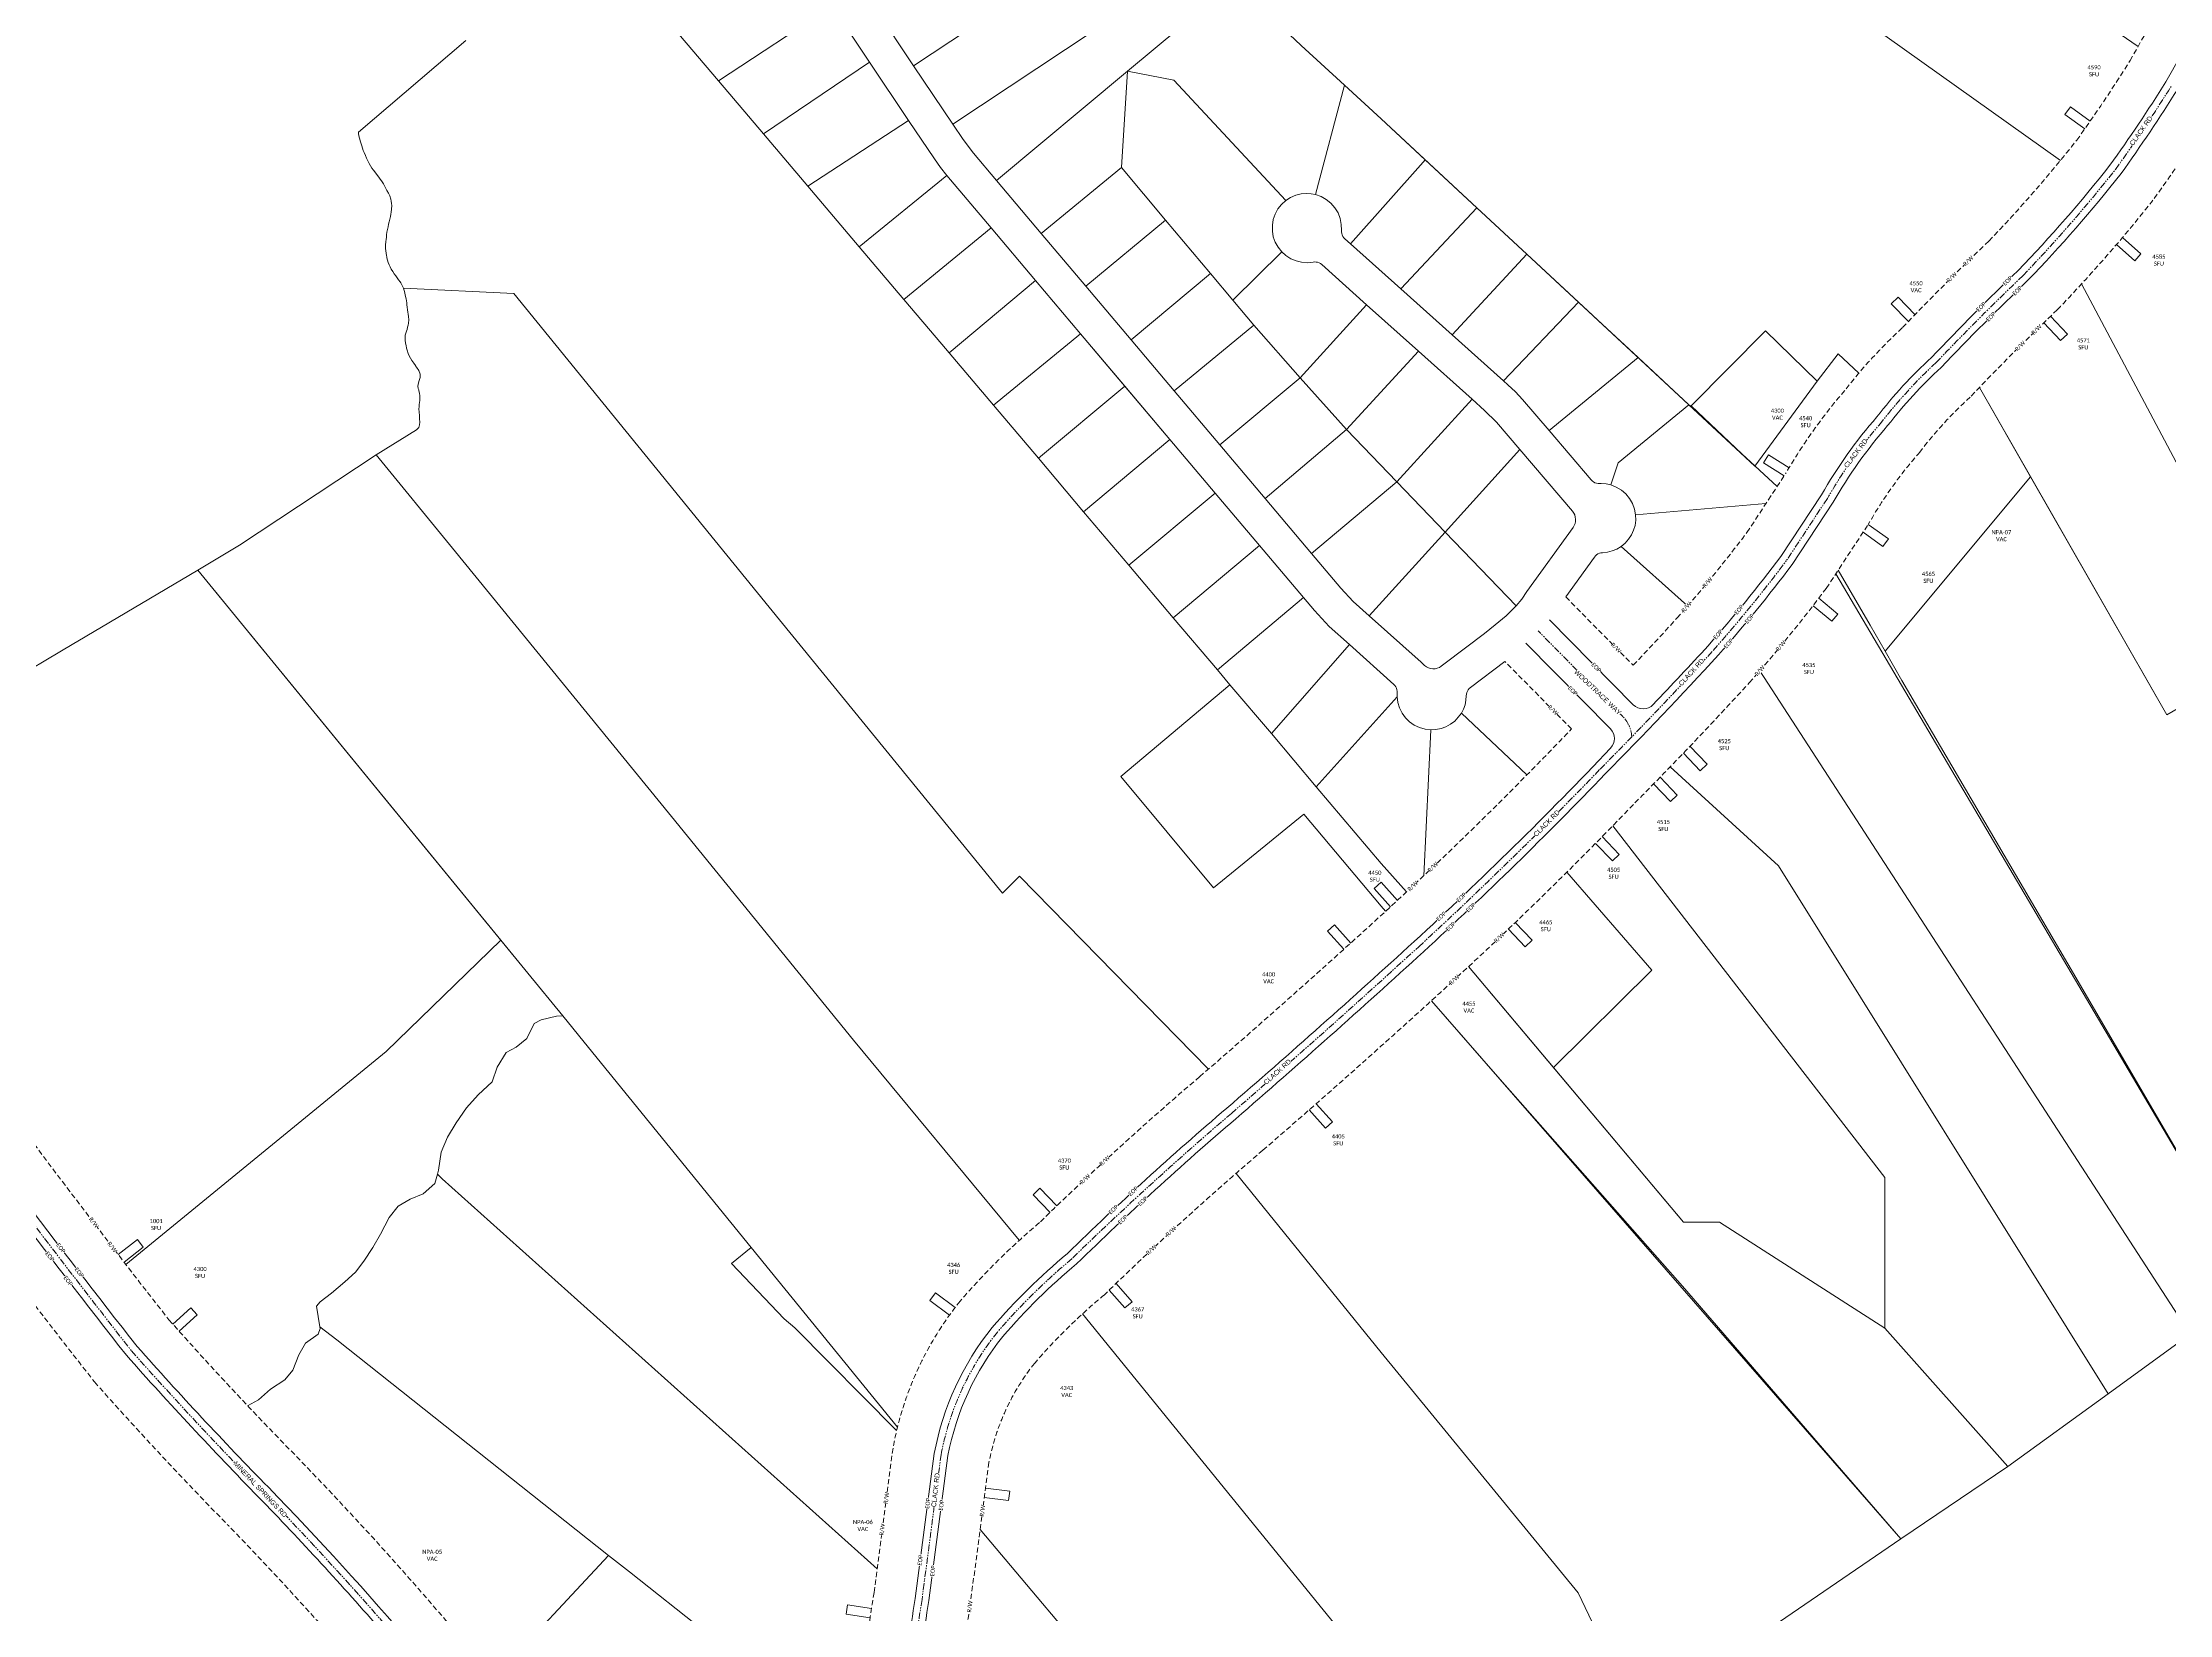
# Model space of a CAD drawing. Header units: inches. Extents: x 2378083 to 2398295, y 1463180 to 1483392.
# Drawn here: x 2388067 to 2391138, y 1471282 to 1473552 of the extents above; entities that cross this region are included whole.
import ezdxf

# ---------------------------------------------------------------- set-up
doc = ezdxf.new("R2010")
doc.units = ezdxf.units.IN
doc.header["$MEASUREMENT"] = 0
doc.linetypes.add('DASHED', pattern=[0.75, 0.5, -0.25])
doc.linetypes.add('PHANTOM2', pattern=[1.25, 0.625, -0.125, 0.125, -0.125, 0.125, -0.125])
for name, color, linetype in [('ADDRESS', 6, 'Continuous'), ('CENTER LINE', 6, 'PHANTOM2'), ('EOP', 6, 'Continuous'), ('LINE LABELS', 7, 'Continuous'), ('sc_greenville', 7, 'Continuous'), ('STREET NAMES', 250, 'Continuous')]:
    doc.layers.add(name, color=color, linetype=linetype)
doc.layers.add('DRIVEWAYS', color=250, linetype='Continuous', lineweight=20)
doc.layers.add('ROW', color=3, linetype='DASHED', lineweight=35)
doc.styles.add('Legend', font='calibri.ttf')
doc.styles.add('PROPOSED', font='calibri.ttf')
doc.styles.get("Standard").update_dxf_attribs({"font": 'arial.ttf'})

msp = doc.modelspace()

# ---------------------------------------------------------------- linework, layer by layer
at = {"layer": 'DRIVEWAYS', "color": 1}
for points in [[(2391015.9, 1473427.3), (2390987.2, 1473448), (2390995.1, 1473459), (2391023.7, 1473438.4)], [(2391061.5, 1473260), (2391088, 1473236.8), (2391097, 1473247), (2391070.3, 1473270.3)], [(2390761.2, 1473149.2), (2390736.5, 1473174.6), (2390746.2, 1473184.1), (2390770.8, 1473158.8)], [(2390956.6, 1473147.1), (2390980.8, 1473121.5), (2390990.7, 1473130.7), (2390966.4, 1473156.6)], [(2390581.8, 1472926.3), (2390551.9, 1472945.2), (2390559.1, 1472956.6), (2390588.9, 1472937.8)], [(2390695.7, 1472844.7), (2390724.3, 1472824), (2390732.3, 1472835), (2390703.2, 1472856)], [(2390623.5, 1472738.7), (2390650.5, 1472716.1), (2390659.2, 1472726.5), (2390631.7, 1472749.5)], [(2390436.3, 1472525.8), (2390460.7, 1472500.3), (2390470.5, 1472509.7), (2390445.6, 1472535.6)], [(2390393.2, 1472481.3), (2390417.6, 1472455.8), (2390427.4, 1472465.2), (2390402.7, 1472491)], [(2390309.4, 1472395.5), (2390333.9, 1472370.1), (2390343.7, 1472379.5), (2390318.9, 1472405.2)], [(2390013.3, 1472303.9), (2389989.6, 1472330.3), (2389999.7, 1472339.3), (2390023.2, 1472313.1)], [(2389945.8, 1472242.5), (2389922.2, 1472268.7), (2389932.3, 1472277.8), (2389955.8, 1472251.6)], [(2390183.6, 1472271.8), (2390208, 1472246.3), (2390217.8, 1472255.7), (2390193.4, 1472281.1)], [(2389895.9, 1472010.6), (2389919.3, 1471984.2), (2389929.5, 1471993.2), (2389906.1, 1472019.6)], [(2389521.7, 1471862.5), (2389497.3, 1471888), (2389507.1, 1471897.4), (2389531.4, 1471871.9)], [(2388184.5, 1471790.9), (2388212.4, 1471812.5), (2388204.1, 1471823.3), (2388176.3, 1471801.6)], [(2389607.2, 1471750.5), (2389629.9, 1471724.6), (2389640.2, 1471733.5), (2389617, 1471760)], [(2388264, 1471691.1), (2388290.2, 1471714.7), (2388281.2, 1471724.8), (2388255, 1471701.3)], [(2389376.4, 1471714.3), (2389348.2, 1471735.5), (2389356.3, 1471746.4), (2389384.5, 1471725.2)], [(2389426.8, 1471451), (2389461.8, 1471446.5), (2389463.5, 1471460), (2389428.6, 1471464.4)], [(2389261.9, 1471277.3), (2389227.1, 1471282.5), (2389229.1, 1471295.9), (2389263.9, 1471290.7)]]:
    msp.add_lwpolyline(points, dxfattribs=at)
at = {"layer": 'EOP', "color": 6, "lineweight": 0}
for points in [[(2390242.7, 1472718.3), (2390363.9, 1472595.6, 0.423363), (2390392.6, 1472595.9, 0.005015), (2390472, 1472680.9, 0.020009), (2390577, 1472809.8), (2390635.5, 1472898.7, -0.048626), (2390715.7, 1473011.4, -0.042623), (2390794.4, 1473097.1, -0.011121), (2390919.7, 1473222.7, 0.024579), (2391052.2, 1473374.7, 0.015775), (2391132.9, 1473495), (2391201.6, 1473616.6, -0.026134), (2391296.4, 1473778.4, 0.020591), (2391473.3, 1474084.3), (2391512.1, 1474164.1, -0.072194), (2391608.4, 1474314.1, -0.033081), (2391713.3, 1474408.4, -0.018112), (2391862.2, 1474516.5, -0.094274), (2391999.6, 1474580.5, -0.054211), (2392205.2, 1474590.5, 0.432147), (2392226.4, 1474610.4), (2392226.2, 1474848.3, 0.081371), (2392189.8, 1475077.4, -0.02168)], [(2385897.1, 1474707, -0.067058), (2386225, 1474648.4, -0.145006), (2386415.1, 1474526.6, -0.064003), (2386507.1, 1474359.3), (2386593.7, 1474139), (2386715.3, 1473803.8), (2386797.8, 1473585.5), (2386835.4, 1473491.7, 0.038953), (2386907.7, 1473358.1, 0.031471), (2386991, 1473242.1), (2387185.9, 1472994), (2387496.3, 1472585.9, -0.013349), (2387849, 1472105.1, 0.009221), (2388188, 1471656.3, 0.012553), (2388378.8, 1471451.6, -0.013085), (2388557.3, 1471257.5, -0.289836), (2388559.7, 1471241.6, -0.288618), (2388418, 1471145.1), (2388352.1, 1471142.3)], [(2385897.2, 1474727, -0.067133), (2386230.9, 1474667.5, -0.145335), (2386430.8, 1474539.1, -0.064271), (2386525.7, 1474366.6), (2386612.4, 1474146.1), (2386734, 1473810.7), (2386816.5, 1473592.6), (2386853.9, 1473499.5, 0.038894), (2386924.6, 1473368.9, 0.031547), (2387006.6, 1473254.6), (2387201.7, 1473006.2), (2387512.2, 1472598, -0.013342), (2387865.3, 1472116.7, 0.009207), (2388203.3, 1471669.1, 0.012528), (2388393.1, 1471465.6, -0.030886), (2388799.1, 1470991.1, 0.019223)], [(2389329.7, 1471164.1, -0.020068), (2389346.7, 1471302.2), (2389374.3, 1471511.4, -0.122237), (2389453.4, 1471683.5, -0.040409), (2389560.1, 1471788.4, -0.016614), (2389790, 1471997.9, 0.006862), (2390060.8, 1472238.9, 0.015796), (2390323.3, 1472495.8, 0.010189), (2390486.8, 1472667.6, 0.020103), (2390593.4, 1472798.3), (2390652.6, 1472888.2, -0.049057), (2390731.2, 1472998.7, -0.043091), (2390808.4, 1473082.8, -0.011188), (2390933.8, 1473208.5, 0.024683), (2391068.2, 1473362.7, 0.015873), (2391150, 1473484.7)], [(2389309.9, 1471166.6, -0.019905), (2389326.9, 1471305.1), (2389354.5, 1471514.6, -0.12283), (2389438, 1471696.2, -0.040309), (2389546.7, 1471803.2, -0.016569), (2389776.9, 1472013.1, 0.00686), (2390047.3, 1472253.6, 0.017186), (2390331.1, 1472533, 0.404634), (2390330.8, 1472560.8), (2390208.6, 1472684.6)]]:
    msp.add_lwpolyline(points, format="xyb", dxfattribs=at)
at = {"layer": 'ROW', "color": 3, "linetype": 'DASHED', "lineweight": 0, "ltscale": 15}
for points in [[(2390266.4, 1472751.3), (2390363.8, 1472652.6, 0.004067), (2390427.3, 1472721, 0.019719), (2390527.9, 1472844.3), (2390584.4, 1472930.2, -0.047451), (2390669.3, 1473049.4, -0.041356), (2390752.3, 1473139.9, -0.010927), (2390877.3, 1473265.2, 0.024257), (2391004.2, 1473410.8, 0.015472), (2391081.3, 1473525.7), (2391148.8, 1473645.2, -0.025917), (2391246, 1473811, 0.020507), (2391419.7, 1474111.3), (2391457.8, 1474189.7, -0.072545), (2391564.2, 1474354.8, -0.033474), (2391676.3, 1474455.6, -0.018026), (2391828, 1474565.8, -0.095251), (2391987.5, 1474639.4, -0.044361), (2392166.3, 1474652), (2392166.2, 1474848.4, 0.081863), (2392132.5, 1475059.6, -0.021731)], [(2384702.9, 1475030.2), (2384818.7, 1474914, 0.092436), (2385087.5, 1474744.3, 0.030019), (2385291.5, 1474672.6, 0.09677), (2385604.1, 1474635.7), (2385742.2, 1474643.3), (2385896.5, 1474646.9, -0.066831), (2386207.5, 1474591, -0.143807), (2386368.1, 1474489.2, -0.063081), (2386451.3, 1474337.3), (2386537.6, 1474117.8), (2386659, 1473783), (2386741.7, 1473564.3), (2386780.1, 1473468.4, 0.039119), (2386857.1, 1473325.9, 0.031256), (2386944.2, 1473204.6), (2387138.4, 1472957.3), (2387448.7, 1472549.3, -0.01337), (2387800.1, 1472070.4, 0.009261), (2388141.9, 1471617.8, 0.012625), (2388335.8, 1471409.8, -0.012462), (2388504, 1471227.2, -0.209885), (2388416.4, 1471185.1), (2388350.4, 1471182.2)], [(2385897.8, 1474787, -0.067355), (2386248.4, 1474724.9, -0.146171), (2386477.8, 1474576.4, -0.064983), (2386581.6, 1474388.5), (2386668.5, 1474167.3), (2386790.3, 1473831.6), (2386872.2, 1473614.9), (2386909.1, 1473522.9, 0.038711), (2386975.2, 1473401.1, 0.03179), (2387053.4, 1473292.2), (2387249.2, 1473042.9), (2387559.8, 1472634.6, -0.013321), (2387914.3, 1472151.4, 0.009167), (2388249.4, 1471707.5, 0.012454), (2388436.1, 1471507.5, -0.030952), (2388847.8, 1471026.2, 0.019182)], [(2389389.3, 1471156.7, -0.02059), (2389406, 1471293.4), (2389433.5, 1471501.8, -0.12013), (2389499.5, 1471645.1, -0.040714), (2389600.3, 1471743.8, -0.016752), (2389829.1, 1471952.4, 0.006867), (2390101.3, 1472194.7, 0.015777), (2390366.2, 1472453.9, 0.010189), (2390531.4, 1472627.4, 0.020376), (2390642.5, 1472763.7), (2390703.7, 1472856.8, -0.050494), (2390777.7, 1472960.6, -0.044656), (2390850.4, 1473040, -0.011395), (2390976.2, 1473166.1, 0.024986), (2391116.1, 1473326.6, 0.016157), (2391201.6, 1473454.1)], [(2389250.3, 1471174, -0.019441), (2389267.5, 1471313.8), (2389295.2, 1471524, -0.124364), (2389391.9, 1471734.6, -0.040016), (2389506.4, 1471847.8, -0.01644), (2389737.8, 1472058.6, 0.006854), (2390006.7, 1472297.8, 0.016368), (2390274.7, 1472560.7), (2390178.6, 1472658)]]:
    msp.add_lwpolyline(points, format="xyb", dxfattribs=at)
at = {"layer": 'ROW', "color": 6, "lineweight": 50}
msp.add_circle((2388188.9, 1473286.1), 10106.2, dxfattribs=at)
at = {"layer": 'sc_greenville', "lineweight": 0}
for points in [[(2389791.5, 1473635.3), (2389787.4, 1473639.1), (2389670.7, 1473747.4), (2389595.9, 1473816.7), (2389520.9, 1473886.3), (2389446, 1473955.7), (2389412.7, 1473986.6), (2389298.5, 1474092.5), (2389481.2, 1474258.5), (2389729.5, 1474483.7), (2389877.8, 1474380), (2390000, 1474297), (2390767.1, 1473770.1), (2390655.3, 1473613.3), (2390980.6, 1473381.5)], [(2390980.6, 1473381.5), (2390655.3, 1473613.3), (2390767.1, 1473770.1), (2391093, 1473546.3)], [(2390178.6, 1472658), (2390128.8, 1472620.4), (2390127.1, 1472618.9), (2390125.6, 1472617.2), (2390124.5, 1472615.3), (2390123.6, 1472613.2), (2390123, 1472611), (2390122.8, 1472608.7), (2390122.3, 1472602.1), (2390120.9, 1472595.7), (2390118.6, 1472589.4), (2390115.6, 1472583.6), (2390111.2, 1472577.5), (2390106, 1472572.1), (2390100, 1472567.5), (2390093.4, 1472563.9), (2390086.4, 1472561.4), (2390079, 1472559.9), (2390071.5, 1472559.5), (2390063.2, 1472560.4), (2390055.2, 1472562.7), (2390047.7, 1472566.3), (2390040.9, 1472571), (2390035, 1472576.8), (2390030.1, 1472583.6), (2390026.4, 1472591), (2390024, 1472599), (2390022.9, 1472607.2), (2390023, 1472612.9), (2390022.9, 1472615.1), (2390022.6, 1472617.4), (2390021.9, 1472619.5), (2390020.9, 1472621.6), (2390019.6, 1472623.4), (2390018, 1472625.1), (2389954, 1472682.4), (2389924.6, 1472708.7), (2389903.7, 1472731.6), (2389887.8, 1472750.4), (2389824, 1472825.8), (2389760.2, 1472901.3), (2389694.9, 1472978.6), (2389565.9, 1473131.2), (2389500.9, 1473208.2), (2389436.7, 1473284.1), (2389372.8, 1473359.7), (2389363.4, 1473371.4), (2389354.7, 1473383.7), (2389317.3, 1473439.5), (2389261.1, 1473523.4), (2389206.9, 1473604.5)], [(2389270.1, 1473600), (2389324.7, 1473518.3), (2389381.1, 1473434), (2389396.1, 1473411.7), (2389411.1, 1473391.9), (2389444.3, 1473352.6), (2389508.9, 1473276.1), (2389573.3, 1473199.9), (2389638.7, 1473122.5), (2389701.1, 1473048.7), (2389766.8, 1472971), (2389832.1, 1472893.7), (2389899.4, 1472814.1), (2389941.6, 1472764.2), (2389959.4, 1472744.7), (2389982.5, 1472724), (2390057.4, 1472656.9), (2390062.5, 1472652.3), (2390065.2, 1472650.3), (2390068.1, 1472648.8), (2390071.2, 1472647.9), (2390074.4, 1472647.5), (2390077.7, 1472647.6), (2390080.9, 1472648.3), (2390083.9, 1472649.5), (2390086.7, 1472651.3), (2390092.3, 1472655.5), (2390148.9, 1472698.3), (2390164.6, 1472710.9), (2390180.1, 1472724.2), (2390187.6, 1472731.1), (2390194.7, 1472738.4), (2390203, 1472748.3), (2390210.3, 1472759), (2390277, 1472851.7), (2390278.6, 1472854.4), (2390279.8, 1472857.3), (2390280.4, 1472860.4), (2390280.6, 1472863.6), (2390280.2, 1472866.7), (2390279.3, 1472869.7), (2390277.9, 1472872.5), (2390276, 1472875.1), (2390200.2, 1472964), (2390166.4, 1473003.5), (2390149.2, 1473020.7), (2390131.1, 1473036.9), (2390053.8, 1473106.1), (2389978.7, 1473173.3), (2389914, 1473231.2), (2389912.2, 1473232.6), (2389910.2, 1473233.7), (2389908.1, 1473234.5), (2389905.9, 1473234.9), (2389903.6, 1473235), (2389901.4, 1473234.8), (2389893.1, 1473234), (2389884.9, 1473234.6), (2389876.9, 1473236.5), (2389869.3, 1473239.7), (2389862.3, 1473244.2), (2389856.2, 1473249.7), (2389851, 1473256.2), (2389846.9, 1473263.5), (2389844.1, 1473271.4), (2389842.7, 1473279.7), (2389842.7, 1473288), (2389844, 1473296.3), (2389846.8, 1473304.2), (2389850.8, 1473311.5), (2389855.9, 1473318.1), (2389862.1, 1473323.7), (2389869, 1473328.1), (2389876.5, 1473331.4), (2389884.4, 1473333.4), (2389892.5, 1473334), (2389898.7, 1473333.6), (2389904.9, 1473332.5), (2389913, 1473329.6), (2389920.6, 1473325.4), (2389927.3, 1473319.9), (2389933, 1473313.4), (2389937.5, 1473305.9), (2389940.6, 1473297.8), (2389942.2, 1473289.3), (2389942.4, 1473280.7), (2389942.4, 1473278.4), (2389942.8, 1473276.2), (2389943.5, 1473274), (2389944.5, 1473272), (2389945.8, 1473270.1), (2389947.4, 1473268.5), (2389955.5, 1473261.2), (2390028.2, 1473196.1), (2390102.3, 1473129.7), (2390176.5, 1473063.3), (2390182.7, 1473057.8), (2390193.6, 1473047.5), (2390203.9, 1473036.6), (2390242.3, 1472991.6), (2390303.2, 1472920.3), (2390304.8, 1472918.7), (2390306.6, 1472917.3), (2390308.6, 1472916.3), (2390310.8, 1472915.5), (2390313, 1472915.1), (2390315.3, 1472915), (2390317.5, 1472915.1), (2390324.5, 1472914.6), (2390331.5, 1472913.1), (2390339.4, 1472910), (2390346.7, 1472905.6), (2390353.2, 1472900), (2390358.6, 1472893.5), (2390362.8, 1472886.1), (2390365.7, 1472878), (2390367.2, 1472869.7), (2390367.4, 1472862.2), (2390366.4, 1472854.7), (2390364.3, 1472847.5), (2390361.1, 1472840.8), (2390357, 1472834.5), (2390352, 1472828.9), (2390346.2, 1472824.2), (2390340.1, 1472820.5), (2390333.5, 1472817.7), (2390326.5, 1472815.9), (2390319.4, 1472815.1), (2390317.2, 1472814.9), (2390315, 1472814.3), (2390312.9, 1472813.4), (2390311, 1472812.1), (2390309.3, 1472810.6), (2390307.8, 1472808.9), (2390266.4, 1472751.3)], [(2388977.2, 1473574.1), (2389042.9, 1473496.6), (2389107.8, 1473420), (2389172, 1473344.4), (2389246.3, 1473256.7), (2389310.6, 1473180.9), (2389365.2, 1473116.5), (2389376, 1473103.8), (2389440, 1473028.2), (2389504.9, 1472951.5), (2389570.1, 1472874.3), (2389635.3, 1472797.4), (2389699.7, 1472721.1), (2389763.4, 1472645.9), (2389781.5, 1472624.5), (2389623.7, 1472492.2), (2389757.5, 1472331.1), (2389888, 1472437.7), (2390000, 1472305), (2390006.3, 1472297.5)], [(2388678.2, 1473555), (2388523, 1473422.6), (2388523.3, 1473420.6), (2388523.7, 1473417.2), (2388524.5, 1473414), (2388526, 1473408.7), (2388527.8, 1473402.8), (2388528.7, 1473399.5), (2388530, 1473396.1), (2388531.3, 1473392.9), (2388533, 1473388.7), (2388534.5, 1473384.9), (2388536.5, 1473381), (2388538.3, 1473377.4), (2388540.3, 1473374), (2388542.5, 1473370.6), (2388544.8, 1473367.5), (2388552.3, 1473357.7), (2388554.5, 1473354.7), (2388556.5, 1473352), (2388559, 1473347.9), (2388561.5, 1473343.1), (2388564.2, 1473338.2), (2388566.5, 1473334.4), (2388568.5, 1473330.5), (2388570, 1473325.9), (2388570.5, 1473322.7), (2388570.7, 1473319.5), (2388571, 1473316.4), (2388570.7, 1473311.1), (2388570.5, 1473307), (2388570, 1473304), (2388569.3, 1473300.5), (2388568.2, 1473296.9), (2388567.2, 1473293.1), (2388566.5, 1473289.6), (2388565.8, 1473285.9), (2388565, 1473282.1), (2388564.2, 1473278), (2388563.7, 1473274.4), (2388563.5, 1473270.9), (2388563, 1473267.5), (2388562.8, 1473264.4), (2388562.2, 1473259.5), (2388562.2, 1473254.4), (2388562.5, 1473251.1), (2388563, 1473247.7), (2388563.5, 1473244.2), (2388563.9, 1473242.4), (2388564.2, 1473240.9), (2388565, 1473237.4), (2388566, 1473234.1), (2388567.2, 1473231), (2388568.7, 1473227.9), (2388570.5, 1473224.6), (2388572.5, 1473221.2), (2388574.8, 1473218), (2388576.8, 1473214.9), (2388579, 1473212), (2388581, 1473209.4), (2388583.2, 1473206.4), (2388584.2, 1473205), (2388586.7, 1473200.2), (2388588, 1473197.1), (2388590, 1473190.5), (2388590.7, 1473187.2), (2388592, 1473181.6), (2388592.7, 1473176), (2388593, 1473173), (2388593.5, 1473169.6), (2388594, 1473166), (2388594.5, 1473162.6), (2388594.8, 1473159.4), (2388595.2, 1473156.4), (2388595.7, 1473151.5), (2388595.5, 1473146.7), (2388594.8, 1473143.8), (2388594, 1473140.7), (2388593.2, 1473137.7), (2388592.3, 1473134.9), (2388590.5, 1473129.2), (2388590.3, 1473126.1), (2388590.5, 1473122), (2388591, 1473118), (2388591.8, 1473114.3), (2388592.5, 1473110.7), (2388593.5, 1473107.7), (2388594.8, 1473102.7), (2388596.3, 1473099.6), (2388598, 1473096.3), (2388600.2, 1473092.6), (2388602.8, 1473089), (2388605.3, 1473085.5), (2388605.5, 1473085.2), (2388607, 1473083), (2388610.3, 1473078.2), (2388612.3, 1473073.1), (2388612, 1473068.1), (2388610.3, 1473062.6), (2388609.4, 1473057.9), (2388609, 1473055.6), (2388609.5, 1473052.5), (2388610, 1473050.2), (2388610.3, 1473049), (2388611, 1473045.4), (2388611.5, 1473041.9), (2388611.6, 1473040.9), (2388611.8, 1473038.4), (2388611.5, 1473035.1), (2388611, 1473032), (2388610.7, 1473029), (2388610.5, 1473026), (2388610.3, 1473022.9), (2388610.5, 1473018.2), (2388611, 1473013.4), (2388611.2, 1473008.5), (2388611.5, 1473003.9), (2388611.2, 1472999.6), (2388610, 1472996.2), (2388606.7, 1472992.7), (2388548.5, 1472956.6), (2388351.2, 1472825.9), (2388291, 1472790.1), (2388117.9, 1472687.3), (2388112.2, 1472683.9), (2388008.5, 1472622.4)], [(2389750.5, 1472069.6), (2389477.5, 1472348.1), (2389453, 1472323.8), (2389116.2, 1472736.4), (2388747.5, 1473189.5), (2388588, 1473197.1), (2388586.7, 1473200.2), (2388584.2, 1473205), (2388583.2, 1473206.4), (2388581, 1473209.4), (2388579, 1473212), (2388576.8, 1473214.9), (2388574.8, 1473218), (2388572.5, 1473221.2), (2388570.5, 1473224.6), (2388568.7, 1473227.9), (2388567.2, 1473231), (2388566, 1473234.1), (2388565, 1473237.4), (2388564.2, 1473240.9), (2388563.9, 1473242.4), (2388563.5, 1473244.2), (2388563, 1473247.7), (2388562.5, 1473251.1), (2388562.2, 1473254.4), (2388562.2, 1473259.5), (2388562.8, 1473264.4), (2388563, 1473267.5), (2388563.5, 1473270.9), (2388563.7, 1473274.4), (2388564.2, 1473278), (2388565, 1473282.1), (2388565.8, 1473285.9), (2388566.5, 1473289.6), (2388567.2, 1473293.1), (2388568.2, 1473296.9), (2388569.3, 1473300.5), (2388570, 1473304), (2388570.5, 1473307), (2388570.7, 1473311.1), (2388571, 1473316.4), (2388570.7, 1473319.5), (2388570.5, 1473322.7), (2388570, 1473325.9), (2388568.5, 1473330.5), (2388566.5, 1473334.4), (2388564.2, 1473338.2), (2388561.5, 1473343.1), (2388559, 1473347.9), (2388556.5, 1473352), (2388554.5, 1473354.7), (2388552.3, 1473357.7), (2388544.8, 1473367.5), (2388542.5, 1473370.6), (2388540.3, 1473374), (2388538.3, 1473377.4), (2388536.5, 1473381), (2388534.5, 1473384.9), (2388533, 1473388.7), (2388531.3, 1473392.9), (2388530, 1473396.1), (2388528.7, 1473399.5), (2388527.8, 1473402.8), (2388526, 1473408.7), (2388524.5, 1473414), (2388523.7, 1473417.2), (2388523.3, 1473420.6), (2388523, 1473422.6), (2388678.2, 1473555)], [(2390689.7, 1473074.5), (2390659.9, 1473102.3), (2390629.2, 1473062.8), (2390539.6, 1472940.3), (2390210.1, 1473246.4), (2390138, 1473313.4), (2390000, 1473441.7), (2389946.9, 1473490.3), (2389884.3, 1473547.6)], [(2391191.6, 1473438.2), (2391470.5, 1472718), (2391600.8, 1472383.6), (2391688.6, 1472158.4), (2391713.9, 1472093.6), (2391718.4, 1472081.9), (2391637.9, 1472019.5), (2391632.8, 1472029), (2391292.5, 1472672.9), (2391011.2, 1473203.3)], [(2389477.3, 1471822.3), (2389238, 1472111.4), (2388975, 1472434.4), (2388658.7, 1472821.7), (2388548.5, 1472956.6), (2388606.7, 1472992.7), (2388610, 1472996.2), (2388611.2, 1472999.6), (2388611.5, 1473003.9), (2388611.2, 1473008.5), (2388611, 1473013.4), (2388610.5, 1473018.2), (2388610.3, 1473022.9), (2388610.5, 1473026), (2388610.7, 1473029), (2388611, 1473032), (2388611.5, 1473035.1), (2388611.8, 1473038.4), (2388611.6, 1473040.9), (2388611.5, 1473041.9), (2388611, 1473045.4), (2388610.3, 1473049), (2388610, 1473050.2), (2388609.5, 1473052.5), (2388609, 1473055.6), (2388609.4, 1473057.9), (2388610.3, 1473062.6), (2388612, 1473068.1), (2388612.3, 1473073.1), (2388610.3, 1473078.2), (2388607, 1473083), (2388605.5, 1473085.2), (2388605.3, 1473085.5), (2388602.8, 1473089), (2388600.2, 1473092.6), (2388598, 1473096.3), (2388596.3, 1473099.6), (2388594.8, 1473102.7), (2388593.5, 1473107.7), (2388592.5, 1473110.7), (2388591.8, 1473114.3), (2388591, 1473118), (2388590.5, 1473122), (2388590.3, 1473126.1), (2388590.5, 1473129.2), (2388592.3, 1473134.9), (2388593.2, 1473137.7), (2388594, 1473140.7), (2388594.8, 1473143.8), (2388595.5, 1473146.7), (2388595.7, 1473151.5), (2388595.2, 1473156.4), (2388594.8, 1473159.4), (2388594.5, 1473162.6), (2388594, 1473166), (2388593.5, 1473169.6), (2388593, 1473173), (2388592.7, 1473176), (2388592, 1473181.6), (2388590.7, 1473187.2), (2388590, 1473190.5), (2388588, 1473197.1), (2388747.5, 1473189.5), (2389116.2, 1472736.4), (2389453, 1472323.8), (2389477.5, 1472348.1), (2389750.5, 1472069.6)], [(2391011.2, 1473203.3), (2391292.5, 1472672.9), (2391134.5, 1472581), (2390965.7, 1472875.6), (2390863.7, 1473053.8)], [(2390571.5, 1472910.6), (2390444.1, 1473028.9), (2390370.8, 1473097), (2390325.5, 1473139.1), (2390284.6, 1473177.2), (2390539.6, 1472940.3), (2390629.2, 1473062.8), (2390659.9, 1473102.3), (2390689.7, 1473074.5)], [(2390539.6, 1472940.3), (2390539.6, 1472940.3), (2390629.2, 1473062.8), (2390554.6, 1473135.6), (2390447.6, 1473027.3), (2390446.8, 1473028)], [(2390863.7, 1473053.8), (2390937.7, 1472924.6), (2390727.5, 1472672.8), (2390705.8, 1472710.4), (2390659.8, 1472790)], [(2390555.4, 1472886.1), (2390367.2, 1472869.7), (2390365.7, 1472878), (2390362.8, 1472886.1), (2390358.6, 1472893.5), (2390353.2, 1472900), (2390346.7, 1472905.6), (2390339.4, 1472910), (2390331.5, 1472913.1), (2390342.1, 1472944.8), (2390444.1, 1473028.9), (2390571.5, 1472910.6)], [(2389301.4, 1471552.4), (2389090.3, 1471811.8), (2388855, 1472100.9), (2388818, 1472146.3), (2388767.7, 1472208), (2388610.8, 1472399.6), (2388291, 1472790.1), (2388351.2, 1472825.9), (2388548.5, 1472956.6), (2388658.7, 1472821.7), (2388975, 1472434.4), (2389238, 1472111.4), (2389477.3, 1471822.3)], [(2390442.4, 1472738.3), (2390346.2, 1472824.2), (2390352, 1472828.9), (2390357, 1472834.5), (2390361.1, 1472840.8), (2390364.3, 1472847.5), (2390366.4, 1472854.7), (2390367.4, 1472862.2), (2390367.2, 1472869.7), (2390555.4, 1472886.1)], [(2390266.4, 1472751.3), (2390307.8, 1472808.9), (2390309.3, 1472810.6), (2390311, 1472812.1), (2390312.9, 1472813.4), (2390315, 1472814.3), (2390317.2, 1472814.9), (2390319.4, 1472815.1), (2390326.5, 1472815.9), (2390333.5, 1472817.7), (2390340.1, 1472820.5), (2390346.2, 1472824.2), (2390442.4, 1472738.3)], [(2387708.1, 1472439), (2388008.5, 1472622.4), (2388112.2, 1472683.9), (2388117.9, 1472687.3), (2388291, 1472790.1), (2388728.5, 1472255.9), (2388563, 1472094.7), (2388187.3, 1471787.3)], [(2390546.6, 1472644.8), (2391168.2, 1471686.7), (2391168.2, 1471686.7), (2391263.2, 1471755.6), (2390656.2, 1472784.6)], [(2390210.3, 1472494.4), (2390115.6, 1472583.6), (2390118.6, 1472589.4), (2390120.9, 1472595.7), (2390122.3, 1472602.1), (2390122.8, 1472608.7), (2390123, 1472611), (2390123.6, 1472613.2), (2390124.5, 1472615.3), (2390125.6, 1472617.2), (2390127.1, 1472618.9), (2390128.8, 1472620.4), (2390178.6, 1472658)], [(2390417.3, 1472506.1), (2390573.4, 1472363), (2391049.6, 1471600.7), (2391168.2, 1471686.7), (2390546.6, 1472644.8)], [(2390006.3, 1472297.5), (2390000, 1472305), (2389888, 1472437.7), (2389757.5, 1472331.1), (2389623.7, 1472492.2), (2389781.5, 1472624.5), (2389841.3, 1472553.9), (2389906.2, 1472477.2), (2390000, 1472366.5), (2390036.6, 1472325.5)], [(2390036.6, 1472325.5), (2390000, 1472366.5), (2389906.2, 1472477.2), (2390022.9, 1472607.2), (2390024, 1472599), (2390026.4, 1472591), (2390030.1, 1472583.6), (2390035, 1472576.8), (2390040.9, 1472571), (2390047.7, 1472566.3), (2390055.2, 1472562.7), (2390063.2, 1472560.4), (2390071.5, 1472559.5), (2390061.3, 1472348.7)], [(2390061.3, 1472348.7), (2390071.5, 1472559.5), (2390079, 1472559.9), (2390086.4, 1472561.4), (2390093.4, 1472563.9), (2390100, 1472567.5), (2390106, 1472572.1), (2390111.2, 1472577.5), (2390115.6, 1472583.6), (2390210.3, 1472494.4)], [(2390334.4, 1472421), (2390726.9, 1471913.2), (2390726.9, 1471695.6), (2390904.6, 1471495.5), (2391049.6, 1471600.7), (2390573.4, 1472363), (2390417.3, 1472506.1)], [(2390126, 1472217.5), (2390248.5, 1472072), (2390436.5, 1471848.5), (2390488.5, 1471848.5), (2390726.9, 1471695.6), (2390726.9, 1471913.2), (2390334.4, 1472421)], [(2390268.1, 1472354), (2390390.7, 1472212.5), (2390248.5, 1472072), (2390126, 1472217.5)], [(2388187.3, 1471787.3), (2388563, 1472094.7), (2388728.5, 1472255.9), (2388767.7, 1472208), (2388818, 1472146.3), (2388809.2, 1472146), (2388787, 1472140.6), (2388776.7, 1472135.6), (2388766, 1472113.9), (2388751, 1472101.1), (2388736.5, 1472093.4), (2388723.2, 1472072.1), (2388716, 1472050.9), (2388696, 1472032.6), (2388679.2, 1472013.4), (2388664, 1471992), (2388651.5, 1471971.4), (2388642.5, 1471949.4), (2388638.7, 1471923.6), (2388637, 1471917.6), (2388633.2, 1471904.1), (2388616.7, 1471889.4), (2388597.7, 1471881.5), (2388580.2, 1471871.5), (2388567.2, 1471855.4), (2388555, 1471831.4), (2388544, 1471812.1), (2388531, 1471792.4), (2388519, 1471776.1), (2388503.5, 1471762.5), (2388484.2, 1471745.9), (2388467.7, 1471733.4), (2388462.5, 1471727.4), (2388464.7, 1471712.1), (2388467.3, 1471697.5), (2388467.7, 1471695.1), (2388464.7, 1471686.6), (2388446.8, 1471674), (2388437, 1471656.9), (2388428.5, 1471635), (2388416.5, 1471621), (2388396.2, 1471607.4), (2388378.7, 1471592.1), (2388363, 1471583.5)], [(2390126, 1472217.5), (2390436.5, 1471848.5), (2390488.5, 1471848.5), (2390726.9, 1471695.6), (2390904.6, 1471495.5), (2390750.1, 1471391.1), (2390072.5, 1472168.3)], [(2390072.5, 1472168.3), (2390171.8, 1472054.3), (2390434.9, 1471756.3), (2390750.1, 1471391.1), (2390370.7, 1471132), (2390284.2, 1471313.1), (2390000, 1471660.1), (2389790.3, 1471919)], [(2389272, 1471348), (2388644.1, 1471911.3), (2388637, 1471917.6), (2388638.7, 1471923.6), (2388642.5, 1471949.4), (2388651.5, 1471971.4), (2388664, 1471992), (2388679.2, 1472013.4), (2388696, 1472032.6), (2388716, 1472050.9), (2388723.2, 1472072.1), (2388736.5, 1472093.4), (2388751, 1472101.1), (2388766, 1472113.9), (2388776.7, 1472135.6), (2388787, 1472140.6), (2388809.2, 1472146), (2388818, 1472146.3), (2388855, 1472100.9), (2389090.3, 1471811.8), (2389061.6, 1471788.7), (2389137.6, 1471709), (2389153.2, 1471696.1), (2389300.2, 1471547.7)], [(2389242.1, 1471083.6), (2388914.5, 1471343.4), (2388892.7, 1471360.6), (2388884.2, 1471367.4), (2388491.8, 1471678.5), (2388467.3, 1471697.5), (2388464.7, 1471712.1), (2388462.5, 1471727.4), (2388467.7, 1471733.4), (2388484.2, 1471745.9), (2388503.5, 1471762.5), (2388519, 1471776.1), (2388531, 1471792.4), (2388544, 1471812.1), (2388555, 1471831.4), (2388567.2, 1471855.4), (2388580.2, 1471871.5), (2388597.7, 1471881.5), (2388616.7, 1471889.4), (2388633.2, 1471904.1), (2388637, 1471917.6), (2388644.1, 1471911.3), (2389272, 1471348)], [(2389790.3, 1471919), (2390000, 1471660.1), (2390284.2, 1471313.1), (2390370.7, 1471132)], [(2389300.2, 1471547.7), (2389153.2, 1471696.1), (2389137.6, 1471709), (2389061.6, 1471788.7), (2389090.3, 1471811.8), (2389301.4, 1471552.4)], [(2388363, 1471583.5), (2388378.7, 1471592.1), (2388396.2, 1471607.4), (2388416.5, 1471621), (2388428.5, 1471635), (2388437, 1471656.9), (2388446.8, 1471674), (2388464.7, 1471686.6), (2388467.7, 1471695.1), (2388467.3, 1471697.5), (2388491.8, 1471678.5), (2388884.2, 1471367.4), (2388719, 1471190.1)], [(2389568.7, 1471716.2), (2390000, 1471185.7)], [(2390000, 1471185.7), (2389568.7, 1471716.2)], [(2389420.7, 1471404.9), (2390000, 1470717.2), (2390381.3, 1470268.2), (2390155.3, 1470005.2), (2390000, 1470192.1), (2389914.3, 1470297.9), (2389839.2, 1470390.4), (2389618.3, 1470666.1), (2389410.6, 1470535.4)], [(2390000, 1470717.2), (2389420.7, 1471404.9)], [(2388719, 1471190.1), (2388884.2, 1471367.4), (2388892.7, 1471360.6), (2388914.5, 1471343.4), (2389242.1, 1471083.6)]]:
    msp.add_lwpolyline(points, dxfattribs=at)
for points in [[(2389670.7, 1473747.4), (2389324.7, 1473518.3), (2389270.1, 1473600), (2389595.9, 1473816.7), (2389670.7, 1473747.4)], [(2389746.8, 1473676.8), (2389381.1, 1473434), (2389324.7, 1473518.3), (2389670.7, 1473747.4), (2389746.8, 1473676.8)], [(2389206.9, 1473604.5), (2389042.9, 1473496.6), (2388977.2, 1473574.1), (2389119.9, 1473668.5), (2389141.6, 1473693.3), (2389153.1, 1473682.3), (2389163.2, 1473669.9), (2389206.9, 1473604.5)], [(2389787.4, 1473639.1), (2389633.6, 1473510.7), (2389444.3, 1473352.6), (2389411.1, 1473391.9), (2389396.1, 1473411.7), (2389381.1, 1473434), (2389746.8, 1473676.8), (2389787.4, 1473639.1)], [(2389792.2, 1473634.6), (2389884.3, 1473547.6), (2389946.9, 1473490.3), (2389904.9, 1473332.5), (2389898.7, 1473333.6), (2389892.5, 1473334), (2389884.4, 1473333.4), (2389876.5, 1473331.4), (2389869, 1473328.1), (2389862.1, 1473323.7), (2389700.6, 1473497.6), (2389633.6, 1473510.7), (2389787.4, 1473639.1), (2389792.2, 1473634.6)], [(2389261.1, 1473523.4), (2389107.8, 1473420), (2389042.9, 1473496.6), (2389206.9, 1473604.5), (2389261.1, 1473523.4)], [(2389317.3, 1473439.5), (2389172, 1473344.4), (2389107.8, 1473420), (2389261.1, 1473523.4), (2389317.3, 1473439.5)], [(2389624.8, 1473371.2), (2389508.9, 1473276.1), (2389444.3, 1473352.6), (2389633.6, 1473510.7), (2389624.8, 1473371.2)], [(2389862.1, 1473323.7), (2389855.9, 1473318.1), (2389850.8, 1473311.5), (2389846.8, 1473304.2), (2389844, 1473296.3), (2389842.7, 1473288), (2389842.7, 1473279.7), (2389844.1, 1473271.4), (2389846.9, 1473263.5), (2389851, 1473256.2), (2389856.2, 1473249.7), (2389785.8, 1473179.8), (2389753.3, 1473218.5), (2389688.6, 1473295.4), (2389624.8, 1473371.2), (2389633.6, 1473510.7), (2389700.6, 1473497.6), (2389862.1, 1473323.7)], [(2390063.5, 1473382.7), (2390060.4, 1473379.2), (2389955.5, 1473261.2), (2389947.4, 1473268.5), (2389945.8, 1473270.1), (2389944.5, 1473272), (2389943.5, 1473274), (2389942.8, 1473276.2), (2389942.4, 1473278.4), (2389942.4, 1473280.7), (2389942.2, 1473289.3), (2389940.6, 1473297.8), (2389937.5, 1473305.9), (2389933, 1473313.4), (2389927.3, 1473319.9), (2389920.6, 1473325.4), (2389913, 1473329.6), (2389904.9, 1473332.5), (2389946.9, 1473490.3), (2390000, 1473441.7), (2390063.5, 1473382.7)], [(2389372.8, 1473359.7), (2389246.3, 1473256.7), (2389172, 1473344.4), (2389317.3, 1473439.5), (2389354.7, 1473383.7), (2389363.4, 1473371.4), (2389372.8, 1473359.7)], [(2390138, 1473313.4), (2390028.2, 1473196.1), (2389955.5, 1473261.2), (2390060.4, 1473379.2), (2390063.5, 1473382.7), (2390138, 1473313.4)], [(2389436.7, 1473284.1), (2389310.6, 1473180.9), (2389246.3, 1473256.7), (2389372.8, 1473359.7), (2389436.7, 1473284.1)], [(2389688.6, 1473295.4), (2389573.3, 1473199.9), (2389508.9, 1473276.1), (2389624.8, 1473371.2), (2389688.6, 1473295.4)], [(2389753.3, 1473218.5), (2389638.7, 1473122.5), (2389573.3, 1473199.9), (2389688.6, 1473295.4), (2389753.3, 1473218.5)], [(2390210.1, 1473246.4), (2390102.3, 1473129.7), (2390028.2, 1473196.1), (2390138, 1473313.4), (2390210.1, 1473246.4)], [(2389500.9, 1473208.2), (2389376, 1473103.8), (2389365.2, 1473116.5), (2389310.6, 1473180.9), (2389436.7, 1473284.1), (2389500.9, 1473208.2)], [(2389978.7, 1473173.3), (2389882.7, 1473067.7), (2389816.2, 1473143.7), (2389785.8, 1473179.8), (2389856.2, 1473249.7), (2389862.3, 1473244.2), (2389869.3, 1473239.7), (2389876.9, 1473236.5), (2389884.9, 1473234.6), (2389893.1, 1473234), (2389901.4, 1473234.8), (2389903.6, 1473235), (2389905.9, 1473234.9), (2389908.1, 1473234.5), (2389910.2, 1473233.7), (2389912.2, 1473232.6), (2389914, 1473231.2), (2389978.7, 1473173.3)], [(2390264.2, 1473196.1), (2390284.6, 1473177.2), (2390176.5, 1473063.3), (2390102.3, 1473129.7), (2390210.1, 1473246.4), (2390264.2, 1473196.1)], [(2389565.9, 1473131.2), (2389440, 1473028.2), (2389376, 1473103.8), (2389500.9, 1473208.2), (2389565.9, 1473131.2)], [(2389785.8, 1473179.8), (2389816.2, 1473143.7), (2389701.1, 1473048.7), (2389638.7, 1473122.5), (2389753.3, 1473218.5), (2389785.8, 1473179.8)], [(2390053.8, 1473106.1), (2389949.7, 1472993.3), (2389882.7, 1473067.7), (2389978.7, 1473173.3), (2390053.8, 1473106.1)], [(2390370.8, 1473097), (2390242.3, 1472991.6), (2390203.9, 1473036.6), (2390193.6, 1473047.5), (2390182.7, 1473057.8), (2390176.5, 1473063.3), (2390284.6, 1473177.2), (2390325.5, 1473139.1), (2390370.8, 1473097)], [(2389882.7, 1473067.7), (2389766.8, 1472971), (2389701.1, 1473048.7), (2389816.2, 1473143.7), (2389882.7, 1473067.7)], [(2390539.6, 1472940.3), (2390447.6, 1473027.3), (2390554.6, 1473135.6), (2390629.2, 1473062.8), (2390539.6, 1472940.3)], [(2389629.7, 1473055.7), (2389504.9, 1472951.5), (2389440, 1473028.2), (2389565.9, 1473131.2), (2389629.7, 1473055.7)], [(2390131.1, 1473036.9), (2390022.6, 1472917.4), (2389949.7, 1472993.3), (2390053.8, 1473106.1), (2390131.1, 1473036.9)], [(2390444.1, 1473028.9), (2390342.1, 1472944.8), (2390331.5, 1472913.1), (2390324.5, 1472914.6), (2390317.5, 1472915.1), (2390315.3, 1472915), (2390313, 1472915.1), (2390310.8, 1472915.5), (2390308.6, 1472916.3), (2390306.6, 1472917.3), (2390304.8, 1472918.7), (2390303.2, 1472920.3), (2390242.3, 1472991.6), (2390370.8, 1473097), (2390444.1, 1473028.9)], [(2389694.9, 1472978.6), (2389570.1, 1472874.3), (2389504.9, 1472951.5), (2389629.7, 1473055.7), (2389694.9, 1472978.6)], [(2389949.7, 1472993.3), (2389832.1, 1472893.7), (2389766.8, 1472971), (2389882.7, 1473067.7), (2389949.7, 1472993.3)], [(2390200.2, 1472964), (2390092.3, 1472845), (2390022.6, 1472917.4), (2390131.1, 1473036.9), (2390149.2, 1473020.7), (2390166.4, 1473003.5), (2390200.2, 1472964)], [(2390022.6, 1472917.4), (2389899.4, 1472814.1), (2389832.1, 1472893.7), (2389949.7, 1472993.3), (2390022.6, 1472917.4)], [(2389760.2, 1472901.3), (2389635.3, 1472797.4), (2389570.1, 1472874.3), (2389694.9, 1472978.6), (2389760.2, 1472901.3)], [(2390194.7, 1472738.4), (2390092.3, 1472845), (2390200.2, 1472964), (2390276, 1472875.1), (2390277.9, 1472872.5), (2390279.3, 1472869.7), (2390280.2, 1472866.7), (2390280.6, 1472863.6), (2390280.4, 1472860.4), (2390279.8, 1472857.3), (2390278.6, 1472854.4), (2390277, 1472851.7), (2390210.3, 1472759), (2390203, 1472748.3), (2390194.7, 1472738.4)], [(2391292.5, 1472672.9), (2391632.8, 1472029), (2391637.9, 1472019.5), (2391528.6, 1471936.1), (2391528.4, 1471936), (2391441.6, 1471868), (2391439.7, 1471866.5), (2391353.1, 1471800.3), (2391352.7, 1471800), (2391299.3, 1471761.4), (2391271.5, 1471741.6), (2391271, 1471742.2), (2390999.7, 1472207.7), (2390751.7, 1472630.7), (2390727.5, 1472672.8), (2390937.7, 1472924.6), (2391134.5, 1472581), (2391292.5, 1472672.9)], [(2389824, 1472825.8), (2389699.7, 1472721.1), (2389635.3, 1472797.4), (2389760.2, 1472901.3), (2389824, 1472825.8)], [(2390092.3, 1472845), (2389982.5, 1472724), (2389959.4, 1472744.7), (2389941.6, 1472764.2), (2389899.4, 1472814.1), (2390022.6, 1472917.4), (2390092.3, 1472845)], [(2390194.7, 1472738.4), (2390187.6, 1472731.1), (2390180.1, 1472724.2), (2390164.6, 1472710.9), (2390148.9, 1472698.3), (2390092.3, 1472655.5), (2390086.7, 1472651.3), (2390083.9, 1472649.5), (2390080.9, 1472648.3), (2390077.7, 1472647.6), (2390074.4, 1472647.5), (2390071.2, 1472647.9), (2390068.1, 1472648.8), (2390065.2, 1472650.3), (2390062.5, 1472652.3), (2390057.4, 1472656.9), (2389982.5, 1472724), (2390092.3, 1472845), (2390194.7, 1472738.4)], [(2389887.8, 1472750.4), (2389763.4, 1472645.9), (2389699.7, 1472721.1), (2389824, 1472825.8), (2389887.8, 1472750.4)], [(2389954, 1472682.4), (2389841.3, 1472553.9), (2389781.5, 1472624.5), (2389763.4, 1472645.9), (2389887.8, 1472750.4), (2389903.7, 1472731.6), (2389924.6, 1472708.7), (2389954, 1472682.4)], [(2390022.9, 1472607.2), (2389906.2, 1472477.2), (2389841.3, 1472553.9), (2389954, 1472682.4), (2390018, 1472625.1), (2390019.6, 1472623.4), (2390020.9, 1472621.6), (2390021.9, 1472619.5), (2390022.6, 1472617.4), (2390022.9, 1472615.1), (2390023, 1472612.9), (2390022.9, 1472607.2)]]:
    msp.add_lwpolyline(points, close=True, dxfattribs=at)

# ---------------------------------------------------------------- texts
at = {"layer": 'ADDRESS', "color": 4, "lineweight": 50, "char_height": 6, "width": 9.954, "attachment_point": 7, "style": 'PROPOSED'}
for s, insert in [('\\pxqc;4590\\PSFU', (2391024.3, 1473503)), ('\\pxqc;4585\\PSFU', (2391117.9, 1473229.6)), ('\\pxqc;4550\\PVAC', (2390767.3, 1473191.2)), ('\\pxqc;4571\\PSFU', (2391008.8, 1473108.7)), ('\\pxqc;4300\\PVAC', (2390567, 1473007.2)), ('\\pxqc;4540\\PSFU', (2390607.8, 1472996.3)), ('\\pxqc;NPA-07\\PVAC', (2390890.5, 1472831.7)), ('\\pxqc;4565\\PSFU', (2390785.1, 1472771.5)), ('\\pxqc;4535\\PSFU', (2390612.5, 1472639.9)), ('\\pxqc;4525\\PSFU', (2390490.3, 1472530)), ('\\pxqc;4515\\PSFU', (2390402.3, 1472413.2)), ('\\pxqc;4450\\PSFU', (2389985.7, 1472340)), ('\\pxqc;4505\\PSFU', (2390330.5, 1472344.2)), ('\\pxqc;4465\\PSFU', (2390232.6, 1472268.5)), ('\\pxqc;4400\\PVAC', (2389832.4, 1472193.3)), ('\\pxqc;4455\\PVAC', (2390121.6, 1472151)), ('\\pxqc;4405\\PSFU', (2389932.9, 1471959.3)), ('\\pxqc;4370\\PSFU', (2389537.4, 1471924.3)), ('\\pxqc;1001\\PSFU', (2388225.9, 1471837)), ('\\pxqc;4300\\PSFU', (2388289.4, 1471767.8)), ('\\pxqc;4346\\PSFU', (2389377.5, 1471773.7)), ('\\pxqc;4367\\PSFU', (2389643.3, 1471709.5)), ('\\pxqc;4343\\PVAC', (2389540.8, 1471595.9)), ('\\pxqc;NPA-06\\PVAC', (2389246.4, 1471402.4)), ('\\pxqc;NPA-05\\PVAC', (2388624.5, 1471359.4))]:
    msp.add_mtext(s, dxfattribs=dict(at, insert=insert))

# ---------------------------------------------------------------- next in the draw order: texts
at = {"layer": 'LINE LABELS', "char_height": 6, "width": 15.519, "attachment_point": 5, "style": 'Legend', "bg_fill": 3, "box_fill_scale": 1.1, "bg_fill_color": 256, "bg_fill_transparency": 0}
for s, insert, rotation in [('\\pxqc;R/W', (2390823.8, 1473212.8), 44.8533), ('EOP', (2390918.4, 1473193.6), 44.8533), ('EOP', (2390880.2, 1473156.1), 44.8533), ('\\pxqc;R/W', (2390922.5, 1473113.6), 44.8533), ('\\pxqc;R/W', (2390471.1, 1472772.2), 49.1067), ('\\pxqc;R/W', (2390440.8, 1472736.4), 49.1067), ('EOP', (2390531.6, 1472719.9), 49.1067), ('\\pxqc;R/W', (2390339, 1472677.7), 314.628), ('EOP', (2390501.3, 1472684.1), 49.1067), ('\\pxqc;R/W', (2390576.9, 1472680.6), 49.1067), ('\\pxqc;R/W', (2390546.6, 1472644.8), 49.1067), ('EOP', (2390276.4, 1472615.9), 314.628), ('\\pxqc;R/W', (2390045.5, 1472333.8), 43.1177), ('EOP', (2390100.2, 1472275.5), 43.1177), ('\\pxqc;R/W', (2390170.3, 1472259.1), 43.1177), ('\\pxqc;R/W', (2390105.3, 1472198.3), 43.1177), ('\\pxqc;R/W', (2389572.2, 1471910.5), 43.1177), ('\\pxqc;R/W', (2388140.8, 1471847.7), 307.5684), ('EOP', (2389626.8, 1471852.2), 43.1177), ('\\pxqc;R/W', (2388167.3, 1471812.4), 307.5684), ('\\pxqc;R/W', (2389667.9, 1471808.4), 43.1177), ('EOP', (2388077.4, 1471798.9), 307.5684), ('EOP', (2388103.9, 1471763.7), 307.5684), ('\\pxqc;R/W', (2389285.5, 1471450.2), 82.4767), ('EOP', (2389364.8, 1471439.8), 82.4767), ('\\pxqc;R/W', (2389279.5, 1471404.7), 82.4767), ('\\pxqc;R/W', (2389424.3, 1471431.9), 82.4767), ('EOP', (2389352.3, 1471345), 82.4767), ('\\pxqc;R/W', (2389406, 1471293.4), 82.4767)]:
    msp.add_mtext(s, dxfattribs=dict(at, insert=insert, rotation=rotation))

# ---------------------------------------------------------------- next in the draw order: texts
for s, insert, rotation in [('\\pxqc;R/W', (2390847.7, 1473236.5), 44.8533), ('EOP', (2390904.3, 1473207.8), 44.8533), ('EOP', (2390866.1, 1473170.3), 44.8533), ('\\pxqc;R/W', (2390946.4, 1473137.2), 44.8533), ('EOP', (2390516.5, 1472733), 49.1067), ('EOP', (2390486.2, 1472697.2), 49.1067), ('EOP', (2390310.5, 1472649.5), 314.628), ('\\pxqc;R/W', (2390247.9, 1472587.8), 314.628), ('\\pxqc;R/W', (2390074.6, 1472361.2), 43.1177), ('EOP', (2390129.2, 1472302.9), 43.1177), ('EOP', (2390086.5, 1472290.1), 43.1177), ('\\pxqc;R/W', (2389600.7, 1471937), 43.1177), ('EOP', (2389613.2, 1471866.8), 43.1177), ('EOP', (2389655.4, 1471878.7), 43.1177), ('\\pxqc;R/W', (2389696.4, 1471834.9), 43.1177), ('EOP', (2388093.3, 1471811.1), 307.5684), ('EOP', (2388119.8, 1471775.9), 307.5684), ('EOP', (2389345, 1471442.4), 82.4767), ('EOP', (2389334.2, 1471360.5), 82.4767)]:
    msp.add_mtext(s, dxfattribs=dict(at, insert=insert, rotation=rotation))

# ---------------------------------------------------------------- next in the draw order: linework, layer by layer
at = {"layer": 'CENTER LINE', "color": 7, "linetype": 'PHANTOM2', "lineweight": 0, "ltscale": 15}
for points in [[(2385897.2, 1474716.7, -0.067094), (2386227.9, 1474657.7, -0.14517), (2386422.8, 1474532.7, -0.064136), (2386516.2, 1474362.8), (2386602.8, 1474142.5), (2386724.4, 1473807.2), (2386807, 1473588.8), (2386844.4, 1473495.5, 0.038924), (2386915.9, 1473363.4, 0.031508), (2386998.6, 1473248.2), (2387193.6, 1472999.9), (2387504, 1472591.8, -0.013346), (2387857, 1472110.7, 0.009214), (2388195.5, 1471662.5, 0.012541), (2388385.8, 1471458.4, -0.014608), (2388584.8, 1471240.6), (2388604.7, 1471217.7, -0.014754), (2388791, 1470985.2, 0.019229), (2388880.7, 1470866.4, 0.068441), (2389009.2, 1470757.5, 0.063152), (2389131, 1470700.5, 0.098296), (2389337, 1470675.3)], [(2390361.7, 1472549.3, 0.182434), (2390348.8, 1472578.5), (2390226.5, 1472702.3)]]:
    msp.add_lwpolyline(points, format="xyb", dxfattribs=at)

# ---------------------------------------------------------------- next in the draw order: texts
at = {"layer": 'LINE LABELS', "char_height": 6, "width": 15.519, "attachment_point": 5, "rotation": 43.1177, "style": 'Legend', "bg_fill": 3, "box_fill_scale": 1.1, "bg_fill_color": 256, "bg_fill_transparency": 0}
for insert in [(2390115.6, 1472317.5), (2389641.7, 1471893.3)]:
    msp.add_mtext('EOP', dxfattribs=dict(at, insert=insert))

# ---------------------------------------------------------------- next in the draw order: linework, layer by layer
at = {"layer": 'CENTER LINE', "color": 7, "linetype": 'PHANTOM2', "lineweight": 0, "ltscale": 15}
msp.add_lwpolyline([(2391141.4, 1473489.9, -0.015824), (2391060.2, 1473368.7, -0.024632), (2390926.8, 1473215.6, 0.011155), (2390801.4, 1473090, 0.042854), (2390723.5, 1473005, 0.048839), (2390644.1, 1472893.5), (2390585.2, 1472804, -0.020056), (2390479.4, 1472674.2, -0.010189), (2390316.1, 1472502.8, -0.015799), (2390054, 1472246.2, -0.006861), (2389783.5, 1472005.5, 0.016591), (2389553.4, 1471795.8, 0.040359), (2389445.7, 1471689.8, 0.122539), (2389364.4, 1471513), (2389336.8, 1471303.6, 0.019986), (2389319.8, 1471165.4, 0.071041)], format="xyb", dxfattribs=at)

# ---------------------------------------------------------------- next in the draw order: texts
at = {"layer": 'STREET NAMES', "color": 7, "insert": (2388342, 1471499), "char_height": 7, "attachment_point": 7, "rotation": 313.5318, "bg_fill": 3, "box_fill_scale": 1, "bg_fill_color": 256, "bg_fill_transparency": 0}
msp.add_mtext('MINERAL SPRINGS RD', dxfattribs=at)

# ---------------------------------------------------------------- next in the draw order: texts
at = {"layer": 'STREET NAMES', "color": 7, "char_height": 7, "attachment_point": 7, "bg_fill": 3, "box_fill_scale": 1, "bg_fill_color": 256, "bg_fill_transparency": 0}
for s, insert, rotation in [('CLACK RD', (2391085.7, 1473402.2), 54.7469), ('CLACK RD', (2390673.1, 1472936.9), 53.0594), ('WOODTRACE WAY', (2390277.7, 1472642.1), 316.325), ('CLACK RD', (2390433.9, 1472622.1), 47.8453), ('CLACK RD', (2390224.1, 1472404.3), 45.7565), ('CLACK RD', (2389833.9, 1472046.3), 42.0714), ('CLACK RD', (2389357.1, 1471436.7), 83.7424)]:
    msp.add_mtext(s, dxfattribs=dict(at, insert=insert, rotation=rotation))

doc.saveas('drawing.dxf')
